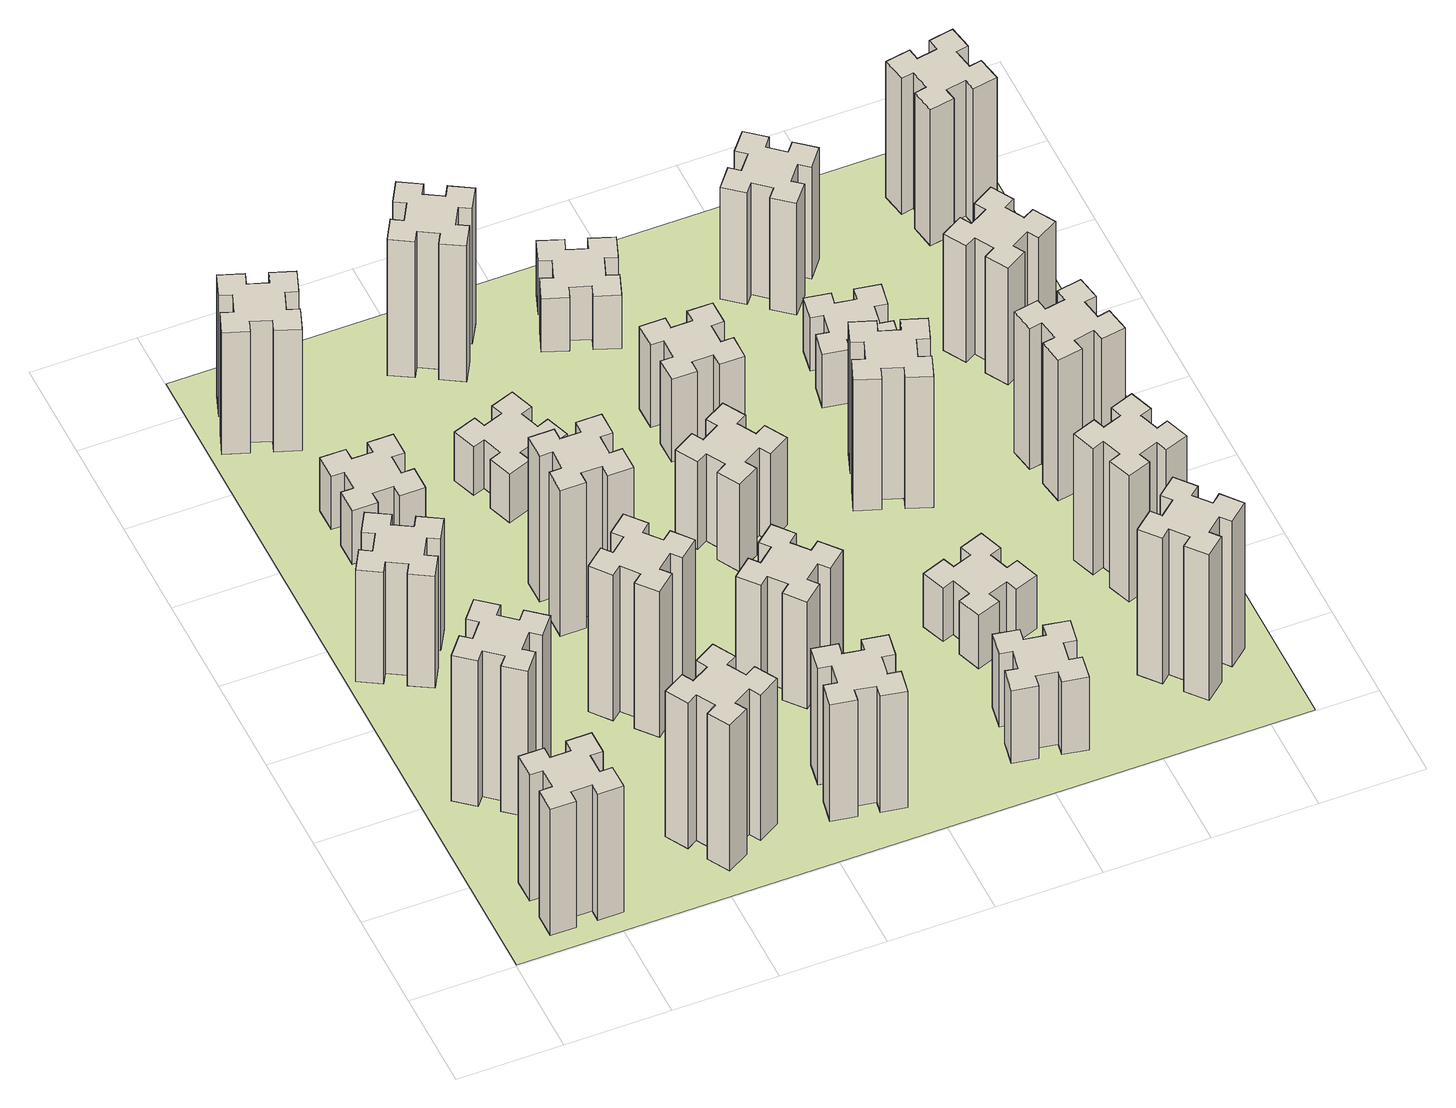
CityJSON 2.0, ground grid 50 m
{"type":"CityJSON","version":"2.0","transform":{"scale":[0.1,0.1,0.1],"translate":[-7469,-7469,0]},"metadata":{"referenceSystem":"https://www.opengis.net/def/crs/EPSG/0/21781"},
"CityObjects":{
"building1":{"type":"Building","attributes":{"class":"1000","function":"1000","usage":"1000","yearOfConstruction":2016,"roofType":"1000","measuredHeight":78,"storeysAboveGround":30,"storeysBelowGround":0},"geometry":[{"type":"Solid","lod":"1","boundaries":[[[[0,1,2,3,4,5,6,7,8,9,10,11,12,13,14,15,16,17,18,19]],[[17,16,20,21]],[[16,15,22,20]],[[15,14,23,22]],[[14,13,24,23]],[[13,12,25,24]],[[12,11,26,25]],[[11,10,27,26]],[[10,9,28,27]],[[9,8,29,28]],[[8,7,30,29]],[[7,6,31,30]],[[6,5,32,31]],[[5,4,33,32]],[[4,3,34,33]],[[3,2,35,34]],[[2,1,36,35]],[[1,0,37,36]],[[0,19,38,37]],[[19,18,39,38]],[[18,17,21,39]],[[24,25,26,27,28,29,30,31,32,33,34,35,36,37,38,39,21,20,22,23]]]]}]},
"building2":{"type":"Building","attributes":{"class":"1000","function":"1000","usage":"1000","yearOfConstruction":2016,"roofType":"1000","measuredHeight":90,"storeysAboveGround":30,"storeysBelowGround":0},"geometry":[{"type":"Solid","lod":"1","boundaries":[[[[40,41,42,43,44,45,46,47,48,49,50,51,52,53,54,55,56,57,58,59]],[[57,56,60,61]],[[56,55,62,60]],[[55,54,63,62]],[[54,53,64,63]],[[53,52,65,64]],[[52,51,66,65]],[[51,50,67,66]],[[50,49,68,67]],[[49,48,69,68]],[[48,47,70,69]],[[47,46,71,70]],[[46,45,72,71]],[[45,44,73,72]],[[44,43,74,73]],[[43,42,75,74]],[[42,41,76,75]],[[41,40,77,76]],[[40,59,78,77]],[[59,58,79,78]],[[58,57,61,79]],[[64,65,66,67,68,69,70,71,72,73,74,75,76,77,78,79,61,60,62,63]]]]}]},
"building3":{"type":"Building","attributes":{"class":"1000","function":"1000","usage":"1000","yearOfConstruction":2016,"roofType":"1000","measuredHeight":69,"storeysAboveGround":30,"storeysBelowGround":0},"geometry":[{"type":"Solid","lod":"1","boundaries":[[[[80,81,82,83,84,85,86,87,88,89,90,91,92,93,94,95,96,97,98,99]],[[97,96,100,101]],[[96,95,102,100]],[[95,94,103,102]],[[94,93,104,103]],[[93,92,105,104]],[[92,91,106,105]],[[91,90,107,106]],[[90,89,108,107]],[[89,88,109,108]],[[88,87,110,109]],[[87,86,111,110]],[[86,85,112,111]],[[85,84,113,112]],[[84,83,114,113]],[[83,82,115,114]],[[82,81,116,115]],[[81,80,117,116]],[[80,99,118,117]],[[99,98,119,118]],[[98,97,101,119]],[[104,105,106,107,108,109,110,111,112,113,114,115,116,117,118,119,101,100,102,103]]]]}]},
"building4":{"type":"Building","attributes":{"class":"1000","function":"1000","usage":"1000","yearOfConstruction":2016,"roofType":"1000","measuredHeight":90,"storeysAboveGround":30,"storeysBelowGround":0},"geometry":[{"type":"Solid","lod":"1","boundaries":[[[[120,121,122,123,124,125,126,127,128,129,130,131,132,133,134,135,136,137,138,139]],[[137,136,140,141]],[[136,135,142,140]],[[135,134,143,142]],[[134,133,144,143]],[[133,132,145,144]],[[132,131,146,145]],[[131,130,147,146]],[[130,129,148,147]],[[129,128,149,148]],[[128,127,150,149]],[[127,126,151,150]],[[126,125,152,151]],[[125,124,153,152]],[[124,123,154,153]],[[123,122,155,154]],[[122,121,156,155]],[[121,120,157,156]],[[120,139,158,157]],[[139,138,159,158]],[[138,137,141,159]],[[144,145,146,147,148,149,150,151,152,153,154,155,156,157,158,159,141,140,142,143]]]]}]},
"building5":{"type":"Building","attributes":{"class":"1000","function":"1000","usage":"1000","yearOfConstruction":2016,"roofType":"1000","measuredHeight":33,"storeysAboveGround":30,"storeysBelowGround":0},"geometry":[{"type":"Solid","lod":"1","boundaries":[[[[160,161,162,163,164,165,166,167,168,169,170,171,172,173,174,175,176,177,178,179]],[[177,176,180,181]],[[176,175,182,180]],[[175,174,183,182]],[[174,173,184,183]],[[173,172,185,184]],[[172,171,186,185]],[[171,170,187,186]],[[170,169,188,187]],[[169,168,189,188]],[[168,167,190,189]],[[167,166,191,190]],[[166,165,192,191]],[[165,164,193,192]],[[164,163,194,193]],[[163,162,195,194]],[[162,161,196,195]],[[161,160,197,196]],[[160,179,198,197]],[[179,178,199,198]],[[178,177,181,199]],[[184,185,186,187,188,189,190,191,192,193,194,195,196,197,198,199,181,180,182,183]]]]}]},
"building6":{"type":"Building","attributes":{"class":"1000","function":"1000","usage":"1000","yearOfConstruction":2016,"roofType":"1000","measuredHeight":75,"storeysAboveGround":30,"storeysBelowGround":0},"geometry":[{"type":"Solid","lod":"1","boundaries":[[[[200,201,202,203,204,205,206,207,208,209,210,211,212,213,214,215,216,217,218,219]],[[217,216,220,221]],[[216,215,222,220]],[[215,214,223,222]],[[214,213,224,223]],[[213,212,225,224]],[[212,211,226,225]],[[211,210,227,226]],[[210,209,228,227]],[[209,208,229,228]],[[208,207,230,229]],[[207,206,231,230]],[[206,205,232,231]],[[205,204,233,232]],[[204,203,234,233]],[[203,202,235,234]],[[202,201,236,235]],[[201,200,237,236]],[[200,219,238,237]],[[219,218,239,238]],[[218,217,221,239]],[[224,225,226,227,228,229,230,231,232,233,234,235,236,237,238,239,221,220,222,223]]]]}]},
"building7":{"type":"Building","attributes":{"class":"1000","function":"1000","usage":"1000","yearOfConstruction":2016,"roofType":"1000","measuredHeight":90,"storeysAboveGround":30,"storeysBelowGround":0},"geometry":[{"type":"Solid","lod":"1","boundaries":[[[[240,241,242,243,244,245,246,247,248,249,250,251,252,253,254,255,256,257,258,259]],[[257,256,260,261]],[[256,255,262,260]],[[255,254,263,262]],[[254,253,264,263]],[[253,252,265,264]],[[252,251,266,265]],[[251,250,267,266]],[[250,249,268,267]],[[249,248,269,268]],[[248,247,270,269]],[[247,246,271,270]],[[246,245,272,271]],[[245,244,273,272]],[[244,243,274,273]],[[243,242,275,274]],[[242,241,276,275]],[[241,240,277,276]],[[240,259,278,277]],[[259,258,279,278]],[[258,257,261,279]],[[264,265,266,267,268,269,270,271,272,273,274,275,276,277,278,279,261,260,262,263]]]]}]},
"building8":{"type":"Building","attributes":{"class":"1000","function":"1000","usage":"1000","yearOfConstruction":2016,"roofType":"1000","measuredHeight":90,"storeysAboveGround":30,"storeysBelowGround":0},"geometry":[{"type":"Solid","lod":"1","boundaries":[[[[280,281,282,283,284,285,286,287,288,289,290,291,292,293,294,295,296,297,298,299]],[[297,296,300,301]],[[296,295,302,300]],[[295,294,303,302]],[[294,293,304,303]],[[293,292,305,304]],[[292,291,306,305]],[[291,290,307,306]],[[290,289,308,307]],[[289,288,309,308]],[[288,287,310,309]],[[287,286,311,310]],[[286,285,312,311]],[[285,284,313,312]],[[284,283,314,313]],[[283,282,315,314]],[[282,281,316,315]],[[281,280,317,316]],[[280,299,318,317]],[[299,298,319,318]],[[298,297,301,319]],[[304,305,306,307,308,309,310,311,312,313,314,315,316,317,318,319,301,300,302,303]]]]}]},
"building9":{"type":"Building","attributes":{"class":"1000","function":"1000","usage":"1000","yearOfConstruction":2016,"roofType":"1000","measuredHeight":72,"storeysAboveGround":30,"storeysBelowGround":0},"geometry":[{"type":"Solid","lod":"1","boundaries":[[[[320,321,322,323,324,325,326,327,328,329,330,331,332,333,334,335,336,337,338,339]],[[337,336,340,341]],[[336,335,342,340]],[[335,334,343,342]],[[334,333,344,343]],[[333,332,345,344]],[[332,331,346,345]],[[331,330,347,346]],[[330,329,348,347]],[[329,328,349,348]],[[328,327,350,349]],[[327,326,351,350]],[[326,325,352,351]],[[325,324,353,352]],[[324,323,354,353]],[[323,322,355,354]],[[322,321,356,355]],[[321,320,357,356]],[[320,339,358,357]],[[339,338,359,358]],[[338,337,341,359]],[[344,345,346,347,348,349,350,351,352,353,354,355,356,357,358,359,341,340,342,343]]]]}]},
"building10":{"type":"Building","attributes":{"class":"1000","function":"1000","usage":"1000","yearOfConstruction":2016,"roofType":"1000","measuredHeight":30,"storeysAboveGround":30,"storeysBelowGround":0},"geometry":[{"type":"Solid","lod":"1","boundaries":[[[[360,361,362,363,364,365,366,367,368,369,370,371,372,373,374,375,376,377,378,379]],[[377,376,380,381]],[[376,375,382,380]],[[375,374,383,382]],[[374,373,384,383]],[[373,372,385,384]],[[372,371,386,385]],[[371,370,387,386]],[[370,369,388,387]],[[369,368,389,388]],[[368,367,390,389]],[[367,366,391,390]],[[366,365,392,391]],[[365,364,393,392]],[[364,363,394,393]],[[363,362,395,394]],[[362,361,396,395]],[[361,360,397,396]],[[360,379,398,397]],[[379,378,399,398]],[[378,377,381,399]],[[384,385,386,387,388,389,390,391,392,393,394,395,396,397,398,399,381,380,382,383]]]]}]},
"building11":{"type":"Building","attributes":{"class":"1000","function":"1000","usage":"1000","yearOfConstruction":2016,"roofType":"1000","measuredHeight":66,"storeysAboveGround":30,"storeysBelowGround":0},"geometry":[{"type":"Solid","lod":"1","boundaries":[[[[400,401,402,403,404,405,406,407,408,409,410,411,412,413,414,415,416,417,418,419]],[[417,416,420,421]],[[416,415,422,420]],[[415,414,423,422]],[[414,413,424,423]],[[413,412,425,424]],[[412,411,426,425]],[[411,410,427,426]],[[410,409,428,427]],[[409,408,429,428]],[[408,407,430,429]],[[407,406,431,430]],[[406,405,432,431]],[[405,404,433,432]],[[404,403,434,433]],[[403,402,435,434]],[[402,401,436,435]],[[401,400,437,436]],[[400,419,438,437]],[[419,418,439,438]],[[418,417,421,439]],[[424,425,426,427,428,429,430,431,432,433,434,435,436,437,438,439,421,420,422,423]]]]}]},
"building12":{"type":"Building","attributes":{"class":"1000","function":"1000","usage":"1000","yearOfConstruction":2016,"roofType":"1000","measuredHeight":84,"storeysAboveGround":30,"storeysBelowGround":0},"geometry":[{"type":"Solid","lod":"1","boundaries":[[[[440,441,442,443,444,445,446,447,448,449,450,451,452,453,454,455,456,457,458,459]],[[457,456,460,461]],[[456,455,462,460]],[[455,454,463,462]],[[454,453,464,463]],[[453,452,465,464]],[[452,451,466,465]],[[451,450,467,466]],[[450,449,468,467]],[[449,448,469,468]],[[448,447,470,469]],[[447,446,471,470]],[[446,445,472,471]],[[445,444,473,472]],[[444,443,474,473]],[[443,442,475,474]],[[442,441,476,475]],[[441,440,477,476]],[[440,459,478,477]],[[459,458,479,478]],[[458,457,461,479]],[[464,465,466,467,468,469,470,471,472,473,474,475,476,477,478,479,461,460,462,463]]]]}]},
"building13":{"type":"Building","attributes":{"class":"1000","function":"1000","usage":"1000","yearOfConstruction":2016,"roofType":"1000","measuredHeight":54,"storeysAboveGround":30,"storeysBelowGround":0},"geometry":[{"type":"Solid","lod":"1","boundaries":[[[[480,481,482,483,484,485,486,487,488,489,490,491,492,493,494,495,496,497,498,499]],[[497,496,500,501]],[[496,495,502,500]],[[495,494,503,502]],[[494,493,504,503]],[[493,492,505,504]],[[492,491,506,505]],[[491,490,507,506]],[[490,489,508,507]],[[489,488,509,508]],[[488,487,510,509]],[[487,486,511,510]],[[486,485,512,511]],[[485,484,513,512]],[[484,483,514,513]],[[483,482,515,514]],[[482,481,516,515]],[[481,480,517,516]],[[480,499,518,517]],[[499,498,519,518]],[[498,497,501,519]],[[504,505,506,507,508,509,510,511,512,513,514,515,516,517,518,519,501,500,502,503]]]]}]},
"building14":{"type":"Building","attributes":{"class":"1000","function":"1000","usage":"1000","yearOfConstruction":2016,"roofType":"1000","measuredHeight":45,"storeysAboveGround":30,"storeysBelowGround":0},"geometry":[{"type":"Solid","lod":"1","boundaries":[[[[520,521,522,523,524,525,526,527,528,529,530,531,532,533,534,535,536,537,538,539]],[[537,536,540,541]],[[536,535,542,540]],[[535,534,543,542]],[[534,533,544,543]],[[533,532,545,544]],[[532,531,546,545]],[[531,530,547,546]],[[530,529,548,547]],[[529,528,549,548]],[[528,527,550,549]],[[527,526,551,550]],[[526,525,552,551]],[[525,524,553,552]],[[524,523,554,553]],[[523,522,555,554]],[[522,521,556,555]],[[521,520,557,556]],[[520,539,558,557]],[[539,538,559,558]],[[538,537,541,559]],[[544,545,546,547,548,549,550,551,552,553,554,555,556,557,558,559,541,540,542,543]]]]}]},
"building15":{"type":"Building","attributes":{"class":"1000","function":"1000","usage":"1000","yearOfConstruction":2016,"roofType":"1000","measuredHeight":51,"storeysAboveGround":30,"storeysBelowGround":0},"geometry":[{"type":"Solid","lod":"1","boundaries":[[[[560,561,562,563,564,565,566,567,568,569,570,571,572,573,574,575,576,577,578,579]],[[577,576,580,581]],[[576,575,582,580]],[[575,574,583,582]],[[574,573,584,583]],[[573,572,585,584]],[[572,571,586,585]],[[571,570,587,586]],[[570,569,588,587]],[[569,568,589,588]],[[568,567,590,589]],[[567,566,591,590]],[[566,565,592,591]],[[565,564,593,592]],[[564,563,594,593]],[[563,562,595,594]],[[562,561,596,595]],[[561,560,597,596]],[[560,579,598,597]],[[579,578,599,598]],[[578,577,581,599]],[[584,585,586,587,588,589,590,591,592,593,594,595,596,597,598,599,581,580,582,583]]]]}]},
"building16":{"type":"Building","attributes":{"class":"1000","function":"1000","usage":"1000","yearOfConstruction":2016,"roofType":"1000","measuredHeight":33,"storeysAboveGround":30,"storeysBelowGround":0},"geometry":[{"type":"Solid","lod":"1","boundaries":[[[[600,601,602,603,604,605,606,607,608,609,610,611,612,613,614,615,616,617,618,619]],[[617,616,620,621]],[[616,615,622,620]],[[615,614,623,622]],[[614,613,624,623]],[[613,612,625,624]],[[612,611,626,625]],[[611,610,627,626]],[[610,609,628,627]],[[609,608,629,628]],[[608,607,630,629]],[[607,606,631,630]],[[606,605,632,631]],[[605,604,633,632]],[[604,603,634,633]],[[603,602,635,634]],[[602,601,636,635]],[[601,600,637,636]],[[600,619,638,637]],[[619,618,639,638]],[[618,617,621,639]],[[624,625,626,627,628,629,630,631,632,633,634,635,636,637,638,639,621,620,622,623]]]]}]},
"building17":{"type":"Building","attributes":{"class":"1000","function":"1000","usage":"1000","yearOfConstruction":2016,"roofType":"1000","measuredHeight":33,"storeysAboveGround":30,"storeysBelowGround":0},"geometry":[{"type":"Solid","lod":"1","boundaries":[[[[640,641,642,643,644,645,646,647,648,649,650,651,652,653,654,655,656,657,658,659]],[[657,656,660,661]],[[656,655,662,660]],[[655,654,663,662]],[[654,653,664,663]],[[653,652,665,664]],[[652,651,666,665]],[[651,650,667,666]],[[650,649,668,667]],[[649,648,669,668]],[[648,647,670,669]],[[647,646,671,670]],[[646,645,672,671]],[[645,644,673,672]],[[644,643,674,673]],[[643,642,675,674]],[[642,641,676,675]],[[641,640,677,676]],[[640,659,678,677]],[[659,658,679,678]],[[658,657,661,679]],[[664,665,666,667,668,669,670,671,672,673,674,675,676,677,678,679,661,660,662,663]]]]}]},
"building18":{"type":"Building","attributes":{"class":"1000","function":"1000","usage":"1000","yearOfConstruction":2016,"roofType":"1000","measuredHeight":81,"storeysAboveGround":30,"storeysBelowGround":0},"geometry":[{"type":"Solid","lod":"1","boundaries":[[[[680,681,682,683,684,685,686,687,688,689,690,691,692,693,694,695,696,697,698,699]],[[697,696,700,701]],[[696,695,702,700]],[[695,694,703,702]],[[694,693,704,703]],[[693,692,705,704]],[[692,691,706,705]],[[691,690,707,706]],[[690,689,708,707]],[[689,688,709,708]],[[688,687,710,709]],[[687,686,711,710]],[[686,685,712,711]],[[685,684,713,712]],[[684,683,714,713]],[[683,682,715,714]],[[682,681,716,715]],[[681,680,717,716]],[[680,699,718,717]],[[699,698,719,718]],[[698,697,701,719]],[[704,705,706,707,708,709,710,711,712,713,714,715,716,717,718,719,701,700,702,703]]]]}]},
"building19":{"type":"Building","attributes":{"class":"1000","function":"1000","usage":"1000","yearOfConstruction":2016,"roofType":"1000","measuredHeight":33,"storeysAboveGround":30,"storeysBelowGround":0},"geometry":[{"type":"Solid","lod":"1","boundaries":[[[[720,721,722,723,724,725,726,727,728,729,730,731,732,733,734,735,736,737,738,739]],[[737,736,740,741]],[[736,735,742,740]],[[735,734,743,742]],[[734,733,744,743]],[[733,732,745,744]],[[732,731,746,745]],[[731,730,747,746]],[[730,729,748,747]],[[729,728,749,748]],[[728,727,750,749]],[[727,726,751,750]],[[726,725,752,751]],[[725,724,753,752]],[[724,723,754,753]],[[723,722,755,754]],[[722,721,756,755]],[[721,720,757,756]],[[720,739,758,757]],[[739,738,759,758]],[[738,737,741,759]],[[744,745,746,747,748,749,750,751,752,753,754,755,756,757,758,759,741,740,742,743]]]]}]},
"building20":{"type":"Building","attributes":{"class":"1000","function":"1000","usage":"1000","yearOfConstruction":2016,"roofType":"1000","measuredHeight":90,"storeysAboveGround":30,"storeysBelowGround":0},"geometry":[{"type":"Solid","lod":"1","boundaries":[[[[760,761,762,763,764,765,766,767,768,769,770,771,772,773,774,775,776,777,778,779]],[[777,776,780,781]],[[776,775,782,780]],[[775,774,783,782]],[[774,773,784,783]],[[773,772,785,784]],[[772,771,786,785]],[[771,770,787,786]],[[770,769,788,787]],[[769,768,789,788]],[[768,767,790,789]],[[767,766,791,790]],[[766,765,792,791]],[[765,764,793,792]],[[764,763,794,793]],[[763,762,795,794]],[[762,761,796,795]],[[761,760,797,796]],[[760,779,798,797]],[[779,778,799,798]],[[778,777,781,799]],[[784,785,786,787,788,789,790,791,792,793,794,795,796,797,798,799,781,780,782,783]]]]}]},
"building21":{"type":"Building","attributes":{"class":"1000","function":"1000","usage":"1000","yearOfConstruction":2016,"roofType":"1000","measuredHeight":69,"storeysAboveGround":30,"storeysBelowGround":0},"geometry":[{"type":"Solid","lod":"1","boundaries":[[[[800,801,802,803,804,805,806,807,808,809,810,811,812,813,814,815,816,817,818,819]],[[817,816,820,821]],[[816,815,822,820]],[[815,814,823,822]],[[814,813,824,823]],[[813,812,825,824]],[[812,811,826,825]],[[811,810,827,826]],[[810,809,828,827]],[[809,808,829,828]],[[808,807,830,829]],[[807,806,831,830]],[[806,805,832,831]],[[805,804,833,832]],[[804,803,834,833]],[[803,802,835,834]],[[802,801,836,835]],[[801,800,837,836]],[[800,819,838,837]],[[819,818,839,838]],[[818,817,821,839]],[[824,825,826,827,828,829,830,831,832,833,834,835,836,837,838,839,821,820,822,823]]]]}]},
"building22":{"type":"Building","attributes":{"class":"1000","function":"1000","usage":"1000","yearOfConstruction":2016,"roofType":"1000","measuredHeight":78,"storeysAboveGround":30,"storeysBelowGround":0},"geometry":[{"type":"Solid","lod":"1","boundaries":[[[[840,841,842,843,844,845,846,847,848,849,850,851,852,853,854,855,856,857,858,859]],[[857,856,860,861]],[[856,855,862,860]],[[855,854,863,862]],[[854,853,864,863]],[[853,852,865,864]],[[852,851,866,865]],[[851,850,867,866]],[[850,849,868,867]],[[849,848,869,868]],[[848,847,870,869]],[[847,846,871,870]],[[846,845,872,871]],[[845,844,873,872]],[[844,843,874,873]],[[843,842,875,874]],[[842,841,876,875]],[[841,840,877,876]],[[840,859,878,877]],[[859,858,879,878]],[[858,857,861,879]],[[864,865,866,867,868,869,870,871,872,873,874,875,876,877,878,879,861,860,862,863]]]]}]},
"building23":{"type":"Building","attributes":{"class":"1000","function":"1000","usage":"1000","yearOfConstruction":2016,"roofType":"1000","measuredHeight":87,"storeysAboveGround":30,"storeysBelowGround":0},"geometry":[{"type":"Solid","lod":"1","boundaries":[[[[880,881,882,883,884,885,886,887,888,889,890,891,892,893,894,895,896,897,898,899]],[[897,896,900,901]],[[896,895,902,900]],[[895,894,903,902]],[[894,893,904,903]],[[893,892,905,904]],[[892,891,906,905]],[[891,890,907,906]],[[890,889,908,907]],[[889,888,909,908]],[[888,887,910,909]],[[887,886,911,910]],[[886,885,912,911]],[[885,884,913,912]],[[884,883,914,913]],[[883,882,915,914]],[[882,881,916,915]],[[881,880,917,916]],[[880,899,918,917]],[[899,898,919,918]],[[898,897,901,919]],[[904,905,906,907,908,909,910,911,912,913,914,915,916,917,918,919,901,900,902,903]]]]}]},
"building24":{"type":"Building","attributes":{"class":"1000","function":"1000","usage":"1000","yearOfConstruction":2016,"roofType":"1000","measuredHeight":72,"storeysAboveGround":30,"storeysBelowGround":0},"geometry":[{"type":"Solid","lod":"1","boundaries":[[[[920,921,922,923,924,925,926,927,928,929,930,931,932,933,934,935,936,937,938,939]],[[937,936,940,941]],[[936,935,942,940]],[[935,934,943,942]],[[934,933,944,943]],[[933,932,945,944]],[[932,931,946,945]],[[931,930,947,946]],[[930,929,948,947]],[[929,928,949,948]],[[928,927,950,949]],[[927,926,951,950]],[[926,925,952,951]],[[925,924,953,952]],[[924,923,954,953]],[[923,922,955,954]],[[922,921,956,955]],[[921,920,957,956]],[[920,939,958,957]],[[939,938,959,958]],[[938,937,941,959]],[[944,945,946,947,948,949,950,951,952,953,954,955,956,957,958,959,941,940,942,943]]]]}]},
"building25":{"type":"Building","attributes":{"class":"1000","function":"1000","usage":"1000","yearOfConstruction":2016,"roofType":"1000","measuredHeight":84,"storeysAboveGround":30,"storeysBelowGround":0},"geometry":[{"type":"Solid","lod":"1","boundaries":[[[[960,961,962,963,964,965,966,967,968,969,970,971,972,973,974,975,976,977,978,979]],[[977,976,980,981]],[[976,975,982,980]],[[975,974,983,982]],[[974,973,984,983]],[[973,972,985,984]],[[972,971,986,985]],[[971,970,987,986]],[[970,969,988,987]],[[969,968,989,988]],[[968,967,990,989]],[[967,966,991,990]],[[966,965,992,991]],[[965,964,993,992]],[[964,963,994,993]],[[963,962,995,994]],[[962,961,996,995]],[[961,960,997,996]],[[960,979,998,997]],[[979,978,999,998]],[[978,977,981,999]],[[984,985,986,987,988,989,990,991,992,993,994,995,996,997,998,999,981,980,982,983]]]]}]},
"landuse1":{"type":"LandUse","attributes":{"name":"plot1","function":"1010"},"geometry":[{"type":"MultiSurface","lod":"1","boundaries":[[[1000,1001,1002,1003]]]}]}
},
"vertices":[
[265,325,0],[265,225,0],[205,225,0],[205,105,0],[325,105,0],[325,165,0],[425,165,0],[425,105,0],[545,105,0],[545,225,0],[485,225,0],[485,325,0],[545,325,0],[545,445,0],[425,445,0],[425,385,0],[325,385,0],[325,445,0],[205,445,0],[205,325,0],[325,385,780],[325,445,780],[425,385,780],[425,445,780],[545,445,780],[545,325,780],[485,325,780],[485,225,780],[545,225,780],[545,105,780],[425,105,780],[425,165,780],[325,165,780],[325,105,780],[205,105,780],[205,225,780],[265,225,780],[265,325,780],[205,325,780],[205,445,780],
[484,1067,0],[408,1132,0],[446,1178,0],[354,1255,0],[277,1163,0],[323,1124,0],[259,1048,0],[213,1086,0],[136,994,0],[228,917,0],[266,963,0],[343,899,0],[304,853,0],[396,776,0],[473,868,0],[427,906,0],[492,983,0],[538,944,0],[615,1036,0],[523,1113,0],[492,983,900],[538,944,900],[427,906,900],[473,868,900],[396,776,900],[304,853,900],[343,899,900],[266,963,900],[228,917,900],[136,994,900],[213,1086,900],[259,1048,900],[323,1124,900],[277,1163,900],[354,1255,900],[446,1178,900],[408,1132,900],[484,1067,900],[523,1113,900],[615,1036,900],
[374,1926,0],[287,1976,0],[317,2028,0],[213,2088,0],[153,1984,0],[205,1954,0],[155,1867,0],[103,1897,0],[43,1793,0],[147,1733,0],[177,1785,0],[264,1735,0],[234,1683,0],[338,1623,0],[398,1727,0],[346,1757,0],[396,1844,0],[448,1814,0],[508,1918,0],[404,1978,0],[396,1844,690],[448,1814,690],[346,1757,690],[398,1727,690],[338,1623,690],[234,1683,690],[264,1735,690],[177,1785,690],[147,1733,690],[43,1793,690],[103,1897,690],[155,1867,690],[205,1954,690],[153,1984,690],[213,2088,690],[317,2028,690],[287,1976,690],[374,1926,690],[404,1978,690],[508,1918,690],
[1127,255,0],[1214,305,0],[1244,253,0],[1348,313,0],[1288,417,0],[1236,387,0],[1186,474,0],[1238,504,0],[1178,608,0],[1074,548,0],[1104,496,0],[1017,446,0],[987,498,0],[883,438,0],[943,334,0],[995,364,0],[1045,277,0],[993,247,0],[1053,143,0],[1157,203,0],[1045,277,900],[993,247,900],[995,364,900],[943,334,900],[883,438,900],[987,498,900],[1017,446,900],[1104,496,900],[1074,548,900],[1178,608,900],[1238,504,900],[1186,474,900],[1236,387,900],[1288,417,900],[1348,313,900],[1244,253,900],[1214,305,900],[1127,255,900],[1157,203,900],[1053,143,900],
[425,2485,0],[525,2485,0],[525,2425,0],[645,2425,0],[645,2545,0],[585,2545,0],[585,2645,0],[645,2645,0],[645,2765,0],[525,2765,0],[525,2705,0],[425,2705,0],[425,2765,0],[305,2765,0],[305,2645,0],[365,2645,0],[365,2545,0],[305,2545,0],[305,2425,0],[425,2425,0],[365,2545,330],[305,2545,330],[365,2645,330],[305,2645,330],[305,2765,330],[425,2765,330],[425,2705,330],[525,2705,330],[525,2765,330],[645,2765,330],[645,2645,330],[585,2645,330],[585,2545,330],[645,2545,330],[645,2425,330],[525,2425,330],[525,2485,330],[425,2485,330],[425,2425,330],[305,2425,330],
[362,3251,0],[396,3345,0],[452,3324,0],[493,3437,0],[380,3478,0],[360,3422,0],[266,3456,0],[287,3512,0],[174,3553,0],[133,3440,0],[189,3420,0],[155,3326,0],[99,3347,0],[57,3234,0],[170,3193,0],[191,3249,0],[285,3215,0],[264,3159,0],[377,3117,0],[418,3230,0],[285,3215,750],[264,3159,750],[191,3249,750],[170,3193,750],[57,3234,750],[99,3347,750],[155,3326,750],[189,3420,750],[133,3440,750],[174,3553,750],[287,3512,750],[266,3456,750],[360,3422,750],[380,3478,750],[493,3437,750],[452,3324,750],[396,3345,750],[362,3251,750],[418,3230,750],[377,3117,750],
[1083,1332,0],[1006,1267,0],[968,1313,0],[876,1236,0],[953,1144,0],[999,1183,0],[1063,1106,0],[1017,1068,0],[1094,976,0],[1186,1053,0],[1148,1099,0],[1224,1163,0],[1263,1117,0],[1355,1194,0],[1278,1286,0],[1232,1248,0],[1167,1324,0],[1213,1363,0],[1136,1455,0],[1044,1378,0],[1167,1324,900],[1213,1363,900],[1232,1248,900],[1278,1286,900],[1355,1194,900],[1263,1117,900],[1224,1163,900],[1148,1099,900],[1186,1053,900],[1094,976,900],[1017,1068,900],[1063,1106,900],[999,1183,900],[953,1144,900],[876,1236,900],[968,1313,900],[1006,1267,900],[1083,1332,900],[1044,1378,900],[1136,1455,900],
[1165,1965,0],[1065,1965,0],[1065,2025,0],[945,2025,0],[945,1905,0],[1005,1905,0],[1005,1805,0],[945,1805,0],[945,1685,0],[1065,1685,0],[1065,1745,0],[1165,1745,0],[1165,1685,0],[1285,1685,0],[1285,1805,0],[1225,1805,0],[1225,1905,0],[1285,1905,0],[1285,2025,0],[1165,2025,0],[1225,1905,900],[1285,1905,900],[1225,1805,900],[1285,1805,900],[1285,1685,900],[1165,1685,900],[1165,1745,900],[1065,1745,900],[1065,1685,900],[945,1685,900],[945,1805,900],[1005,1805,900],[1005,1905,900],[945,1905,900],[945,2025,900],[1065,2025,900],[1065,1965,900],[1165,1965,900],[1165,2025,900],[1285,2025,900],
[1855,307,0],[1872,405,0],[1931,395,0],[1952,513,0],[1834,534,0],[1824,475,0],[1725,492,0],[1736,551,0],[1617,572,0],[1597,454,0],[1656,444,0],[1638,345,0],[1579,356,0],[1558,237,0],[1677,217,0],[1687,276,0],[1785,258,0],[1775,199,0],[1893,178,0],[1914,297,0],[1785,258,720],[1775,199,720],[1687,276,720],[1677,217,720],[1558,237,720],[1579,356,720],[1638,345,720],[1656,444,720],[1597,454,720],[1617,572,720],[1736,551,720],[1725,492,720],[1824,475,720],[1834,534,720],[1952,513,720],[1931,395,720],[1872,405,720],[1855,307,720],[1914,297,720],[1893,178,720],
[1106,2475,0],[1200,2509,0],[1220,2453,0],[1333,2494,0],[1292,2607,0],[1236,2586,0],[1202,2680,0],[1258,2700,0],[1217,2813,0],[1104,2772,0],[1125,2716,0],[1031,2682,0],[1010,2738,0],[897,2697,0],[939,2584,0],[995,2605,0],[1029,2511,0],[973,2490,0],[1014,2377,0],[1127,2419,0],[1029,2511,300],[973,2490,300],[995,2605,300],[939,2584,300],[897,2697,300],[1010,2738,300],[1031,2682,300],[1125,2716,300],[1104,2772,300],[1217,2813,300],[1258,2700,300],[1202,2680,300],[1236,2586,300],[1292,2607,300],[1333,2494,300],[1220,2453,300],[1200,2509,300],[1106,2475,300],[1127,2419,300],[1014,2377,300],
[1788,999,0],[1864,1063,0],[1903,1017,0],[1995,1094,0],[1918,1186,0],[1872,1148,0],[1807,1224,0],[1853,1263,0],[1776,1355,0],[1684,1278,0],[1723,1232,0],[1646,1167,0],[1608,1213,0],[1516,1136,0],[1593,1044,0],[1639,1083,0],[1703,1006,0],[1657,968,0],[1734,876,0],[1826,953,0],[1703,1006,660],[1657,968,660],[1639,1083,660],[1593,1044,660],[1516,1136,660],[1608,1213,660],[1646,1167,660],[1723,1232,660],[1684,1278,660],[1776,1355,660],[1853,1263,660],[1807,1224,660],[1872,1148,660],[1918,1186,660],[1995,1094,660],[1903,1017,660],[1864,1063,660],[1788,999,660],[1826,953,660],[1734,876,660],
[1017,3365,0],[1104,3315,0],[1074,3263,0],[1178,3203,0],[1238,3307,0],[1186,3337,0],[1236,3424,0],[1288,3394,0],[1348,3498,0],[1244,3558,0],[1214,3506,0],[1127,3556,0],[1157,3608,0],[1053,3668,0],[993,3564,0],[1045,3534,0],[995,3447,0],[943,3477,0],[883,3373,0],[987,3313,0],[995,3447,840],[943,3477,840],[1045,3534,840],[993,3564,840],[1053,3668,840],[1157,3608,840],[1127,3556,840],[1214,3506,840],[1244,3558,840],[1348,3498,840],[1288,3394,840],[1236,3424,840],[1186,3337,840],[1238,3307,840],[1178,3203,840],[1074,3263,840],[1104,3315,840],[1017,3365,840],[987,3313,840],[883,3373,840],
[1844,2076,0],[1757,2026,0],[1727,2078,0],[1623,2018,0],[1683,1914,0],[1735,1944,0],[1785,1857,0],[1733,1827,0],[1793,1723,0],[1897,1783,0],[1867,1835,0],[1954,1885,0],[1984,1833,0],[2088,1893,0],[2028,1997,0],[1976,1967,0],[1926,2054,0],[1978,2084,0],[1918,2188,0],[1814,2128,0],[1926,2054,540],[1978,2084,540],[1976,1967,540],[2028,1997,540],[2088,1893,540],[1984,1833,540],[1954,1885,540],[1867,1835,540],[1897,1783,540],[1793,1723,540],[1733,1827,540],[1785,1857,540],[1735,1944,540],[1683,1914,540],[1623,2018,540],[1727,2078,540],[1757,2026,540],[1844,2076,540],[1814,2128,540],[1918,2188,540],
[2496,444,0],[2478,345,0],[2419,356,0],[2398,237,0],[2517,217,0],[2527,276,0],[2625,258,0],[2615,199,0],[2733,178,0],[2754,297,0],[2695,307,0],[2712,405,0],[2771,395,0],[2792,513,0],[2674,534,0],[2664,475,0],[2565,492,0],[2576,551,0],[2457,572,0],[2437,454,0],[2565,492,450],[2576,551,450],[2664,475,450],[2674,534,450],[2792,513,450],[2771,395,450],[2712,405,450],[2695,307,450],[2754,297,450],[2733,178,450],[2615,199,450],[2625,258,450],[2527,276,450],[2517,217,450],[2398,237,450],[2419,356,450],[2478,345,450],[2496,444,450],[2437,454,450],[2457,572,450],
[2065,2545,0],[2065,2645,0],[2125,2645,0],[2125,2765,0],[2005,2765,0],[2005,2705,0],[1905,2705,0],[1905,2765,0],[1785,2765,0],[1785,2645,0],[1845,2645,0],[1845,2545,0],[1785,2545,0],[1785,2425,0],[1905,2425,0],[1905,2485,0],[2005,2485,0],[2005,2425,0],[2125,2425,0],[2125,2545,0],[2005,2485,510],[2005,2425,510],[1905,2485,510],[1905,2425,510],[1785,2425,510],[1785,2545,510],[1845,2545,510],[1845,2645,510],[1785,2645,510],[1785,2765,510],[1905,2765,510],[1905,2705,510],[2005,2705,510],[2005,2765,510],[2125,2765,510],[2125,2645,510],[2065,2645,510],[2065,2545,510],[2125,2545,510],[2125,2425,510],
[1671,3249,0],[1765,3215,0],[1744,3159,0],[1857,3117,0],[1898,3230,0],[1842,3251,0],[1876,3345,0],[1932,3324,0],[1973,3437,0],[1860,3478,0],[1840,3422,0],[1746,3456,0],[1767,3512,0],[1654,3553,0],[1613,3440,0],[1669,3420,0],[1635,3326,0],[1579,3347,0],[1537,3234,0],[1650,3193,0],[1635,3326,330],[1579,3347,330],[1669,3420,330],[1613,3440,330],[1654,3553,330],[1767,3512,330],[1746,3456,330],[1840,3422,330],[1860,3478,330],[1973,3437,330],[1932,3324,330],[1876,3345,330],[1842,3251,330],[1898,3230,330],[1857,3117,330],[1744,3159,330],[1765,3215,330],[1671,3249,330],[1650,3193,330],[1537,3234,330],
[2716,1006,0],[2682,1100,0],[2738,1120,0],[2697,1233,0],[2584,1192,0],[2605,1136,0],[2511,1102,0],[2490,1158,0],[2377,1117,0],[2419,1004,0],[2475,1025,0],[2509,931,0],[2453,910,0],[2494,797,0],[2607,839,0],[2586,895,0],[2680,929,0],[2700,873,0],[2813,914,0],[2772,1027,0],[2680,929,330],[2700,873,330],[2586,895,330],[2607,839,330],[2494,797,330],[2453,910,330],[2509,931,330],[2475,1025,330],[2419,1004,330],[2377,1117,330],[2490,1158,330],[2511,1102,330],[2605,1136,330],[2584,1192,330],[2697,1233,330],[2738,1120,330],[2682,1100,330],[2716,1006,330],[2772,1027,330],[2813,914,330],
[2511,1869,0],[2605,1835,0],[2584,1779,0],[2697,1737,0],[2738,1850,0],[2682,1871,0],[2716,1965,0],[2772,1944,0],[2813,2057,0],[2700,2098,0],[2680,2042,0],[2586,2076,0],[2607,2132,0],[2494,2173,0],[2453,2060,0],[2509,2040,0],[2475,1946,0],[2419,1967,0],[2377,1854,0],[2490,1813,0],[2475,1946,810],[2419,1967,810],[2509,2040,810],[2453,2060,810],[2494,2173,810],[2607,2132,810],[2586,2076,810],[2680,2042,810],[2700,2098,810],[2813,2057,810],[2772,1944,810],[2716,1965,810],[2682,1871,810],[2738,1850,810],[2697,1737,810],[2584,1779,810],[2605,1835,810],[2511,1869,810],[2490,1813,810],[2377,1854,810],
[2627,2496,0],[2725,2478,0],[2715,2419,0],[2833,2398,0],[2854,2517,0],[2795,2527,0],[2812,2625,0],[2871,2615,0],[2892,2733,0],[2774,2754,0],[2764,2695,0],[2665,2712,0],[2676,2771,0],[2557,2792,0],[2537,2674,0],[2596,2664,0],[2578,2565,0],[2519,2576,0],[2498,2457,0],[2617,2437,0],[2578,2565,330],[2519,2576,330],[2596,2664,330],[2537,2674,330],[2557,2792,330],[2676,2771,330],[2665,2712,330],[2764,2695,330],[2774,2754,330],[2892,2733,330],[2871,2615,330],[2812,2625,330],[2795,2527,330],[2854,2517,330],[2833,2398,330],[2715,2419,330],[2725,2478,330],[2627,2496,330],[2617,2437,330],[2498,2457,330],
[3368,359,0],[3444,423,0],[3483,377,0],[3575,454,0],[3498,546,0],[3452,508,0],[3387,584,0],[3433,623,0],[3356,715,0],[3264,638,0],[3303,592,0],[3226,527,0],[3188,573,0],[3096,496,0],[3173,404,0],[3219,443,0],[3283,366,0],[3237,328,0],[3314,236,0],[3406,313,0],[3283,366,900],[3237,328,900],[3219,443,900],[3173,404,900],[3096,496,900],[3188,573,900],[3226,527,900],[3303,592,900],[3264,638,900],[3356,715,900],[3433,623,900],[3387,584,900],[3452,508,900],[3498,546,900],[3575,454,900],[3483,377,900],[3444,423,900],[3368,359,900],[3406,313,900],[3314,236,900],
[2704,3287,0],[2628,3352,0],[2666,3398,0],[2574,3475,0],[2497,3383,0],[2543,3344,0],[2479,3268,0],[2433,3306,0],[2356,3214,0],[2448,3137,0],[2486,3183,0],[2563,3119,0],[2524,3073,0],[2616,2996,0],[2693,3088,0],[2647,3126,0],[2712,3203,0],[2758,3164,0],[2835,3256,0],[2743,3333,0],[2712,3203,690],[2758,3164,690],[2647,3126,690],[2693,3088,690],[2616,2996,690],[2524,3073,690],[2563,3119,690],[2486,3183,690],[2448,3137,690],[2356,3214,690],[2433,3306,690],[2479,3268,690],[2543,3344,690],[2497,3383,690],[2574,3475,690],[2666,3398,690],[2628,3352,690],[2704,3287,690],[2743,3333,690],[2835,3256,690],
[3215,1125,0],[3249,1031,0],[3193,1010,0],[3234,897,0],[3347,939,0],[3326,995,0],[3420,1029,0],[3440,973,0],[3553,1014,0],[3512,1127,0],[3456,1106,0],[3422,1200,0],[3478,1220,0],[3437,1333,0],[3324,1292,0],[3345,1236,0],[3251,1202,0],[3230,1258,0],[3117,1217,0],[3159,1104,0],[3251,1202,780],[3230,1258,780],[3345,1236,780],[3324,1292,780],[3437,1333,780],[3478,1220,780],[3422,1200,780],[3456,1106,780],[3512,1127,780],[3553,1014,780],[3440,973,780],[3420,1029,780],[3326,995,780],[3347,939,780],[3234,897,780],[3193,1010,780],[3249,1031,780],[3215,1125,780],[3159,1104,780],[3117,1217,780],
[3365,1872,0],[3267,1855,0],[3257,1914,0],[3138,1893,0],[3159,1775,0],[3218,1785,0],[3236,1687,0],[3177,1677,0],[3197,1558,0],[3316,1579,0],[3305,1638,0],[3404,1656,0],[3414,1597,0],[3532,1617,0],[3511,1736,0],[3452,1725,0],[3435,1824,0],[3494,1834,0],[3473,1952,0],[3355,1931,0],[3435,1824,870],[3494,1834,870],[3452,1725,870],[3511,1736,870],[3532,1617,870],[3414,1597,870],[3404,1656,870],[3305,1638,870],[3316,1579,870],[3197,1558,870],[3177,1677,870],[3236,1687,870],[3218,1785,870],[3159,1775,870],[3138,1893,870],[3257,1914,870],[3267,1855,870],[3365,1872,870],[3355,1931,870],[3473,1952,870],
[3456,2507,0],[3406,2594,0],[3458,2624,0],[3398,2728,0],[3294,2668,0],[3324,2616,0],[3237,2566,0],[3207,2618,0],[3103,2558,0],[3163,2454,0],[3215,2484,0],[3265,2397,0],[3213,2367,0],[3273,2263,0],[3377,2323,0],[3347,2375,0],[3434,2425,0],[3464,2373,0],[3568,2433,0],[3508,2537,0],[3434,2425,720],[3464,2373,720],[3347,2375,720],[3377,2323,720],[3273,2263,720],[3213,2367,720],[3265,2397,720],[3215,2484,720],[3163,2454,720],[3103,2558,720],[3207,2618,720],[3237,2566,720],[3324,2616,720],[3294,2668,720],[3398,2728,720],[3458,2624,720],[3406,2594,720],[3456,2507,720],[3508,2537,720],[3568,2433,720],
[3552,3305,0],[3535,3404,0],[3594,3414,0],[3573,3532,0],[3455,3511,0],[3465,3452,0],[3367,3435,0],[3357,3494,0],[3238,3473,0],[3259,3355,0],[3318,3365,0],[3336,3267,0],[3277,3257,0],[3297,3138,0],[3416,3159,0],[3405,3218,0],[3504,3236,0],[3514,3177,0],[3632,3197,0],[3611,3316,0],[3504,3236,840],[3514,3177,840],[3405,3218,840],[3416,3159,840],[3297,3138,840],[3277,3257,840],[3336,3267,840],[3318,3365,840],[3259,3355,840],[3238,3473,840],[3357,3494,840],[3367,3435,840],[3465,3452,840],[3455,3511,840],[3573,3532,840],[3594,3414,840],[3535,3404,840],[3552,3305,840],[3611,3316,840],[3632,3197,840],
[5,3705,0],[3705,3705,0],[3705,5,0],[5,5,0]
]}
